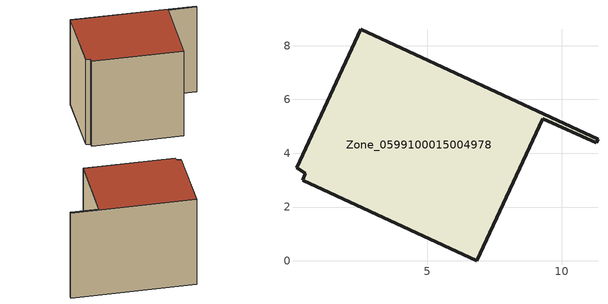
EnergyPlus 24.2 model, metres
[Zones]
Zone_0599100015004978
 floor ground (C_G): 6.84,0 0.36,3 0.45,3.27 0.13,3.46 2.52,8.62 11.34,4.53 11.28,4.4 9.29,5.29 z0.87
 wall outside (C_F): 11.28,4.4 11.34,4.53 2.52,8.62 0.13,3.46 0.45,3.27 0.36,3 6.84,0 9.29,5.29 11.28,4.4 z0.87:8.49
 roof outside (C_R): 0.13,3.46 0.45,3.27 0.36,3 6.84,0 9.29,5.29 11.28,4.4 11.34,4.53 2.52,8.62 z8.49
[BUILDING]
Pand.0599100015004978: North Axis=0; Terrain=City; Loads Convergence Tolerance Value=0.04; Temperature Convergence Tolerance Value=0.4; Solar Distribution=FullExterior; Maximum Number of Warmup Days=25; Minimum Number of Warmup Days=1
[Site:Location]
Rotterdam.The.Hague.AP_ZH_NLD Design_Conditions: Latitude=51.96; Longitude=4.45; Time Zone=1; Elevation=-4.5
[SITE:GROUNDTEMPERATURE:BUILDINGSURFACE]
18, 18, 18, 18, 18, 18, 18, 18, 18, 18, 18, 18
[MATERIAL] Thermal Absorptance=0.9; Solar Absorptance=0.7; Visible Absorptance=0.7
Name | Roughness | Thickness | Conductivity | Density | Specific Heat
G.TI.1946-1964 | MediumSmooth | 0.15 | 1 | 540 | 1210
F.TI.1946-1964 | Rough | 0.3 | 0.857143 | 1920 | 840
R.TI.1946-1964 | MediumRough | 0.2 | 0.277778 | 1500 | 1000
[CONSTRUCTION]
C_G: G.TI.1946-1964
C_F: F.TI.1946-1964
C_R: R.TI.1946-1964
[ZONE]
Zone_0599100015004978: Type=1; Multiplier=1; Ceiling Height=Autocalculate; Volume=Autocalculate; Floor Area=autocalculate; Part of Total Floor Area=Yes
[ZONEINFILTRATION:DESIGNFLOWRATE]
Infil_Zone_0599100015004978: Zone or ZoneList or Space or SpaceList=Zone_0599100015004978; Schedule=AlwaysOn; Design Flow Rate Calculation Method=Flow/Area; Flow Rate per Floor Area=0.003; Constant Term Coefficient=1; Temperature Term Coefficient=0; Velocity Term Coefficient=0; Velocity Squared Term Coefficient=0
[HVACTEMPLATE:ZONE:IDEALLOADSAIRSYSTEM]
Zone_0599100015004978: Maximum Heating Supply Air Temperature=50; Minimum Cooling Supply Air Temperature=13; Maximum Heating Supply Air Humidity Ratio=0.0156; Minimum Cooling Supply Air Humidity Ratio=0.0077; Heating Limit=NoLimit; Cooling Limit=NoLimit; Dehumidification Control Type=ConstantSensibleHeatRatio; Cooling Sensible Heat Ratio=0.7; Dehumidification Setpoint=60; Humidification Control Type=None; Humidification Setpoint=30; Outdoor Air Method=None; Outdoor Air Flow Rate per Person=0.00944; Outdoor Air Flow Rate per Zone Floor Area=0; Outdoor Air Flow Rate per Zone=0; Demand Controlled Ventilation Type=None; Outdoor Air Economizer Type=NoEconomizer; Heat Recovery Type=None; Sensible Heat Recovery Effectiveness=0.7; Latent Heat Recovery Effectiveness=0.65
[ZONECONTROL:THERMOSTAT]
ThermostatControl_Zone_0599100015004978: Zone or ZoneList=Zone_0599100015004978; Control Type Schedule=DualSetpointControlType; Control 1=Thermostat_Zone_0599100015004978; Temperature Difference Between Cutout And Setpoint=0
[THERMOSTATSETPOINT:DUALSETPOINT]
Thermostat_Zone_0599100015004978: Heating Setpoint Temperature Schedule=HeatingSetpoint_Zone_0599100015004978; Cooling Setpoint Temperature Schedule=CoolingSetpoint_Zone_0599100015004978
[SCHEDULE:COMPACT]
HeatingSetpoint_Zone_0599100015004978: Through: 12/31, For: AllDays, Until: 24:00, 21
CoolingSetpoint_Zone_0599100015004978: Through: 12/31, For: AllDays, Until: 24:00, 24
DualSetpointControlType: Through: 12/31, For: AllDays, Until: 24:00, 4
AlwaysOn: Through: 12/31, For: AllDays, Until: 24:00, 1
